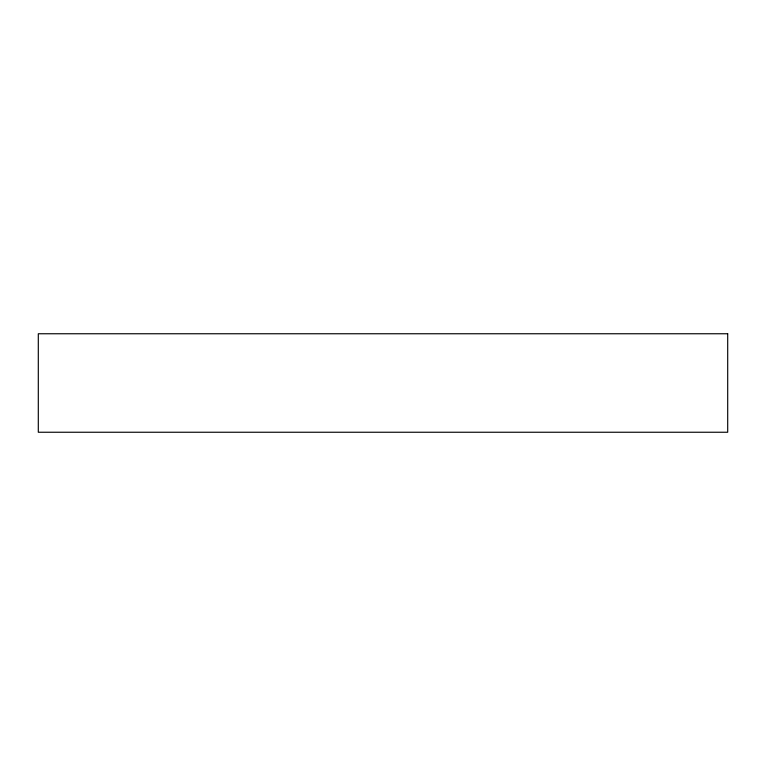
<?xml version="1.0" encoding="UTF-8"?>
<svg xmlns="http://www.w3.org/2000/svg" width="766" height="766" viewBox="0 0 766 766"><rect width="100%" height="100%" fill="white"/><g stroke="black" fill="none" stroke-linecap="round" stroke-linejoin="round"><path stroke-width="1.15" d="M727.7 333.756L38.3 333.756L38.3 432.244L727.7 432.244L727.7 333.756"/></g></svg>
